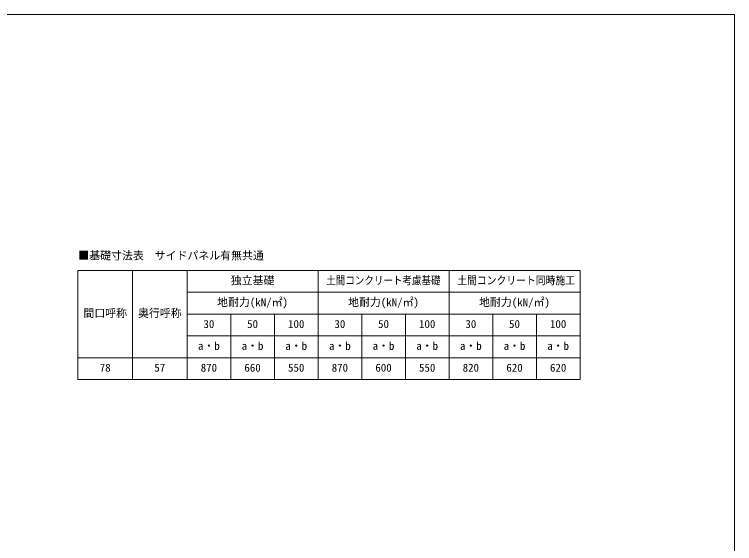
# Model space of a CAD drawing. Units: millimetres at full size, sheet at 1:40; details may follow other scales. Extents: x -11243 to 11243, y -7760 to 7760.
# Drawn here: x 119 to 10677, y 3 to 7760 of the extents above; entities that cross this region are included whole.
import ezdxf
from ezdxf.enums import TextEntityAlignment as Align

# ---------------------------------------------------------------- set-up
doc = ezdxf.new("R2010")
doc.units = ezdxf.units.MM
doc.header["$LTSCALE"] = 40
doc.layers.add('0-E_DET2', color=7, linetype='Continuous', lineweight=18)
doc.layers.add('F-0_240', color=7, linetype='Continuous', lineweight=9)
doc.styles.add('ＭＳ ゴシック', font='')
doc.styles.get('ＭＳ ゴシック').set_extended_font_data('MS Gothic')

msp = doc.modelspace()

# ---------------------------------------------------------------- linework, layer by layer
at = {"layer": '0-E_DET2'}
for p, q in [((1050.9, 4007.61), (1050.9, 2407.61)), ((1050.9, 4007.61), (8410.9, 4007.61)), ((1850.9, 4007.61), (1850.9, 2407.61)), ((2650.9, 4007.61), (2650.9, 2407.61)), ((4570.9, 4007.61), (4570.9, 2407.61)), ((6490.9, 4007.61), (6490.9, 2407.61)), ((8410.9, 4007.61), (8410.9, 2407.61)), ((2650.9, 3687.61), (8410.9, 3687.61)), ((2650.9, 3367.61), (8410.9, 3367.61)), ((3290.9, 3367.61), (3290.9, 2407.61)), ((3930.9, 3367.61), (3930.9, 2407.61)), ((5210.9, 3367.61), (5210.9, 2407.61)), ((5850.9, 3367.61), (5850.9, 2407.61)), ((7130.9, 3367.61), (7130.9, 2407.61)), ((7770.9, 3367.61), (7770.9, 2407.61)), ((2650.9, 3047.61), (8410.9, 3047.61)), ((1050.9, 2727.61), (8410.9, 2727.61)), ((1050.9, 2407.61), (8410.9, 2407.61))]:
    msp.add_line(p, q, dxfattribs=at)
at = {"layer": 'F-0_240', "color": 5}
for p, q in [((-11242.74, 7760), (10677.26, 7760)), ((10677.26, 7760), (10677.26, -7760))]:
    msp.add_line(p, q, dxfattribs=at)

# ---------------------------------------------------------------- texts
at = {"layer": '0-E_DET2', "style": 'ＭＳ ゴシック'}
for s, p in [('■基礎寸法表\u3000サイドパネル有無共通', (1056.17, 4132.01)), ('独立基礎', (3290.9, 3767.61)), ('地耐力(kN/㎡)', (3090.9, 3447.61)), ('地耐力(kN/㎡)', (5010.9, 3447.61)), ('地耐力(kN/㎡)', (6930.9, 3447.61)), ('間口呼称', (1130.9, 3287.61)), ('奥行呼称', (1930.9, 3287.61)), ('30', (2890.9, 3127.61)), ('50', (3530.9, 3127.61)), ('100', (4130.9, 3127.61)), ('30', (4810.9, 3127.61)), ('50', (5450.9, 3127.61)), ('100', (6050.9, 3127.61)), ('30', (6730.9, 3127.61)), ('50', (7370.9, 3127.61)), ('100', (7970.9, 3127.61)), ('a・b', (2810.9, 2807.61)), ('a・b', (3450.9, 2807.61)), ('a・b', (4090.9, 2807.61)), ('a・b', (4730.9, 2807.61)), ('a・b', (5370.9, 2807.61)), ('a・b', (6010.9, 2807.61)), ('a・b', (6650.9, 2807.61)), ('a・b', (7290.9, 2807.61)), ('a・b', (7930.9, 2807.61)), ('78', (1370.9, 2487.61)), ('57', (2170.9, 2487.61)), ('870', (2850.9, 2487.61)), ('660', (3490.9, 2487.61)), ('550', (4130.9, 2487.61)), ('870', (4770.9, 2487.61)), ('600', (5410.9, 2487.61)), ('550', (6050.9, 2487.61)), ('820', (6690.9, 2487.61)), ('620', (7330.9, 2487.61)), ('620', (7970.9, 2487.61))]:
    msp.add_text(s, height=117.3, dxfattribs=at).set_placement(p, align=Align.BOTTOM_LEFT)
for s, width, p in [('土間コンクリート考慮基礎', 0.85, (4690.9, 3767.61)), ('土間コンクリート同時施工', 0.9, (6610.9, 3767.61))]:
    msp.add_text(s, height=117.3, dxfattribs=dict(at, width=width)).set_placement(p, align=Align.BOTTOM_LEFT)

doc.saveas('drawing.dxf')
